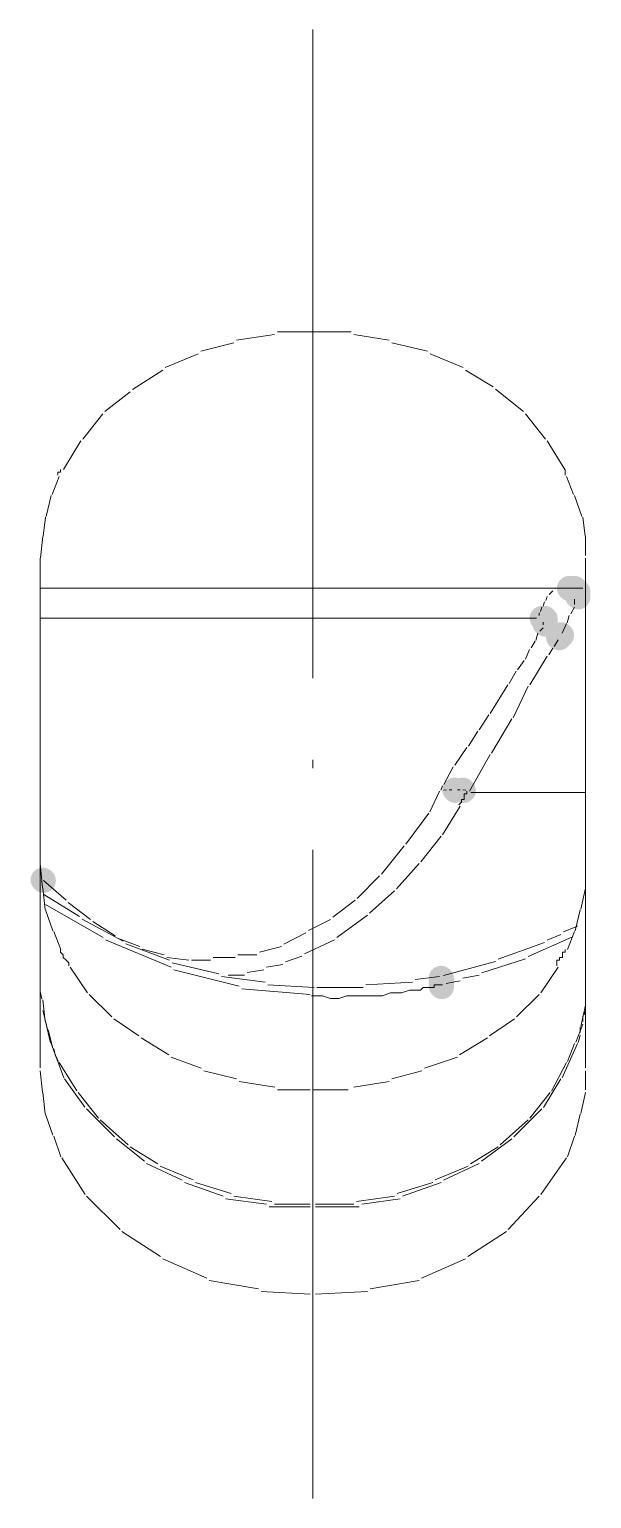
# Model space of a CAD drawing. Header units: millimetres. Extents: x 0 to 297, y 0 to 208.
# Drawn here: x 120.98 to 124.93, y 58.49 to 68.82 of the extents above; entities that cross this region are included whole.
import ezdxf

# ---------------------------------------------------------------- set-up
doc = ezdxf.new("R2010")
doc.units = ezdxf.units.MM

msp = doc.modelspace()

# ---------------------------------------------------------------- hatches: boundary and pattern name
h = msp.add_hatch(color=7)
edge = h.paths.add_edge_path(flags=0)
edge.add_spline(control_points=[(124.837433, 64.955467), (124.803888, 64.989012), (124.748996, 64.989012), (124.715451, 64.955467), (124.681906, 64.921922), (124.681906, 64.867031), (124.715451, 64.833486), (124.715451, 64.833486), (124.721095, 64.827841), (124.721095, 64.827841), (124.75464, 64.794296), (124.809532, 64.794296), (124.843077, 64.827841), (124.876622, 64.861386), (124.876622, 64.916278), (124.843077, 64.949823), (124.843077, 64.949823), (124.837433, 64.955467), (124.837433, 64.955467)], knot_values=[0, 0, 0, 0, 1, 1, 1, 2, 2, 2, 3, 3, 3, 4, 4, 4, 5, 5, 5, 6, 6, 6, 6], degree=3, periodic=1)
h = msp.add_hatch(color=7)
edge = h.paths.add_edge_path(flags=0)
edge.add_spline(control_points=[(124.856483, 64.955467), (124.822938, 64.989012), (124.768046, 64.989012), (124.734501, 64.955467), (124.700956, 64.921922), (124.700956, 64.867031), (124.734501, 64.833486), (124.734501, 64.833486), (124.740145, 64.827841), (124.740145, 64.827841), (124.77369, 64.794296), (124.828582, 64.794296), (124.862127, 64.827841), (124.895672, 64.861386), (124.895672, 64.916278), (124.862127, 64.949823), (124.862127, 64.949823), (124.856483, 64.955467), (124.856483, 64.955467)], knot_values=[0, 0, 0, 0, 1, 1, 1, 2, 2, 2, 3, 3, 3, 4, 4, 4, 5, 5, 5, 6, 6, 6, 6], degree=3, periodic=1)
h = msp.add_hatch(color=7)
edge = h.paths.add_edge_path(flags=0)
edge.add_spline(control_points=[(124.856483, 64.955467), (124.822938, 64.989012), (124.768046, 64.989012), (124.734501, 64.955467), (124.700956, 64.921922), (124.700956, 64.867031), (124.734501, 64.833486), (124.734501, 64.833486), (124.740145, 64.827841), (124.740145, 64.827841), (124.77369, 64.794296), (124.828582, 64.794296), (124.862127, 64.827841), (124.895672, 64.861386), (124.895672, 64.916278), (124.862127, 64.949823), (124.862127, 64.949823), (124.856483, 64.955467), (124.856483, 64.955467)], knot_values=[0, 0, 0, 0, 1, 1, 1, 2, 2, 2, 3, 3, 3, 4, 4, 4, 5, 5, 5, 6, 6, 6, 6], degree=3, periodic=1)
h = msp.add_hatch(color=7)
edge = h.paths.add_edge_path(flags=0)
edge.add_spline(control_points=[(124.875885, 64.955467), (124.84234, 64.989012), (124.787449, 64.989012), (124.753904, 64.955467), (124.720359, 64.921922), (124.720359, 64.867031), (124.753904, 64.833486), (124.753904, 64.833486), (124.759548, 64.827841), (124.759548, 64.827841), (124.793093, 64.794296), (124.847985, 64.794296), (124.88153, 64.827841), (124.915075, 64.861386), (124.915075, 64.916278), (124.88153, 64.949823), (124.88153, 64.949823), (124.875885, 64.955467), (124.875885, 64.955467)], knot_values=[0, 0, 0, 0, 1, 1, 1, 2, 2, 2, 3, 3, 3, 4, 4, 4, 5, 5, 5, 6, 6, 6, 6], degree=3, periodic=1)
h = msp.add_hatch(color=7)
edge = h.paths.add_edge_path(flags=0)
edge.add_spline(control_points=[(124.875885, 64.936417), (124.84234, 64.969962), (124.787449, 64.969962), (124.753904, 64.936417), (124.720359, 64.902872), (124.720359, 64.847981), (124.753904, 64.814436), (124.753904, 64.814436), (124.759548, 64.808791), (124.759548, 64.808791), (124.793093, 64.775246), (124.847985, 64.775246), (124.88153, 64.808791), (124.915075, 64.842336), (124.915075, 64.897228), (124.88153, 64.930773), (124.88153, 64.930773), (124.875885, 64.936417), (124.875885, 64.936417)], knot_values=[0, 0, 0, 0, 1, 1, 1, 2, 2, 2, 3, 3, 3, 4, 4, 4, 5, 5, 5, 6, 6, 6, 6], degree=3, periodic=1)
h = msp.add_hatch(color=7)
edge = h.paths.add_edge_path(flags=0)
edge.add_spline(control_points=[(124.894935, 64.936417), (124.86139, 64.969962), (124.806499, 64.969962), (124.772954, 64.936417), (124.739409, 64.902872), (124.739409, 64.847981), (124.772954, 64.814436), (124.772954, 64.814436), (124.778598, 64.808791), (124.778598, 64.808791), (124.812143, 64.775246), (124.867035, 64.775246), (124.90058, 64.808791), (124.934125, 64.842336), (124.934125, 64.897228), (124.90058, 64.930773), (124.90058, 64.930773), (124.894935, 64.936417), (124.894935, 64.936417)], knot_values=[0, 0, 0, 0, 1, 1, 1, 2, 2, 2, 3, 3, 3, 4, 4, 4, 5, 5, 5, 6, 6, 6, 6], degree=3, periodic=1)
h = msp.add_hatch(color=7)
edge = h.paths.add_edge_path(flags=0)
edge.add_spline(control_points=[(124.894935, 64.917367), (124.86139, 64.950912), (124.806499, 64.950912), (124.772954, 64.917367), (124.739409, 64.883822), (124.739409, 64.828931), (124.772954, 64.795386), (124.772954, 64.795386), (124.778598, 64.789741), (124.778598, 64.789741), (124.812143, 64.756196), (124.867035, 64.756196), (124.90058, 64.789741), (124.934125, 64.823286), (124.934125, 64.878178), (124.90058, 64.911723), (124.90058, 64.911723), (124.894935, 64.917367), (124.894935, 64.917367)], knot_values=[0, 0, 0, 0, 1, 1, 1, 2, 2, 2, 3, 3, 3, 4, 4, 4, 5, 5, 5, 6, 6, 6, 6], degree=3, periodic=1)
h = msp.add_hatch(color=7)
edge = h.paths.add_edge_path(flags=0)
edge.add_spline(control_points=[(124.894935, 64.897965), (124.86139, 64.93151), (124.806499, 64.93151), (124.772954, 64.897965), (124.739409, 64.86442), (124.739409, 64.809528), (124.772954, 64.775983), (124.772954, 64.775983), (124.778598, 64.770338), (124.778598, 64.770338), (124.812143, 64.736793), (124.867035, 64.736793), (124.90058, 64.770338), (124.934125, 64.803883), (124.934125, 64.858775), (124.90058, 64.89232), (124.90058, 64.89232), (124.894935, 64.897965), (124.894935, 64.897965)], knot_values=[0, 0, 0, 0, 1, 1, 1, 2, 2, 2, 3, 3, 3, 4, 4, 4, 5, 5, 5, 6, 6, 6, 6], degree=3, periodic=1)
h = msp.add_hatch(color=7)
edge = h.paths.add_edge_path(flags=0)
edge.add_spline(control_points=[(124.645874, 64.744859), (124.612329, 64.778404), (124.557437, 64.778404), (124.523892, 64.744859), (124.490347, 64.711314), (124.490347, 64.656422), (124.523892, 64.622877), (124.523892, 64.622877), (124.529537, 64.617233), (124.529537, 64.617233), (124.563082, 64.583688), (124.617974, 64.583688), (124.651519, 64.617233), (124.685064, 64.650778), (124.685064, 64.70567), (124.651519, 64.739215), (124.651519, 64.739215), (124.645874, 64.744859), (124.645874, 64.744859)], knot_values=[0, 0, 0, 0, 1, 1, 1, 2, 2, 2, 3, 3, 3, 4, 4, 4, 5, 5, 5, 6, 6, 6, 6], degree=3, periodic=1)
h = msp.add_hatch(color=7)
edge = h.paths.add_edge_path(flags=0)
edge.add_spline(control_points=[(124.664924, 64.744859), (124.631379, 64.778404), (124.576487, 64.778404), (124.542942, 64.744859), (124.509397, 64.711314), (124.509397, 64.656422), (124.542942, 64.622877), (124.542942, 64.622877), (124.548587, 64.617233), (124.548587, 64.617233), (124.582132, 64.583688), (124.637024, 64.583688), (124.670569, 64.617233), (124.704114, 64.650778), (124.704114, 64.70567), (124.670569, 64.739215), (124.670569, 64.739215), (124.664924, 64.744859), (124.664924, 64.744859)], knot_values=[0, 0, 0, 0, 1, 1, 1, 2, 2, 2, 3, 3, 3, 4, 4, 4, 5, 5, 5, 6, 6, 6, 6], degree=3, periodic=1)
h = msp.add_hatch(color=7)
edge = h.paths.add_edge_path(flags=0)
edge.add_spline(control_points=[(124.664924, 64.725456), (124.631379, 64.759001), (124.576487, 64.759001), (124.542942, 64.725456), (124.509397, 64.691911), (124.509397, 64.637019), (124.542942, 64.603474), (124.542942, 64.603474), (124.548587, 64.59783), (124.548587, 64.59783), (124.582132, 64.564285), (124.637024, 64.564285), (124.670569, 64.59783), (124.704114, 64.631375), (124.704114, 64.686267), (124.670569, 64.719812), (124.670569, 64.719812), (124.664924, 64.725456), (124.664924, 64.725456)], knot_values=[0, 0, 0, 0, 1, 1, 1, 2, 2, 2, 3, 3, 3, 4, 4, 4, 5, 5, 5, 6, 6, 6, 6], degree=3, periodic=1)
h = msp.add_hatch(color=7)
edge = h.paths.add_edge_path(flags=0)
edge.add_spline(control_points=[(124.664924, 64.706406), (124.631379, 64.739951), (124.576487, 64.739951), (124.542942, 64.706406), (124.509397, 64.672861), (124.509397, 64.617969), (124.542942, 64.584424), (124.542942, 64.584424), (124.548587, 64.57878), (124.548587, 64.57878), (124.582132, 64.545235), (124.637024, 64.545235), (124.670569, 64.57878), (124.704114, 64.612325), (124.704114, 64.667217), (124.670569, 64.700762), (124.670569, 64.700762), (124.664924, 64.706406), (124.664924, 64.706406)], knot_values=[0, 0, 0, 0, 1, 1, 1, 2, 2, 2, 3, 3, 3, 4, 4, 4, 5, 5, 5, 6, 6, 6, 6], degree=3, periodic=1)
h = msp.add_hatch(color=7)
edge = h.paths.add_edge_path(flags=0)
edge.add_spline(control_points=[(124.664924, 64.706406), (124.631379, 64.739951), (124.576487, 64.739951), (124.542942, 64.706406), (124.509397, 64.672861), (124.509397, 64.617969), (124.542942, 64.584424), (124.542942, 64.584424), (124.548587, 64.57878), (124.548587, 64.57878), (124.582132, 64.545235), (124.637024, 64.545235), (124.670569, 64.57878), (124.704114, 64.612325), (124.704114, 64.667217), (124.670569, 64.700762), (124.670569, 64.700762), (124.664924, 64.706406), (124.664924, 64.706406)], knot_values=[0, 0, 0, 0, 1, 1, 1, 2, 2, 2, 3, 3, 3, 4, 4, 4, 5, 5, 5, 6, 6, 6, 6], degree=3, periodic=1)
h = msp.add_hatch(color=7)
edge = h.paths.add_edge_path(flags=0)
edge.add_spline(control_points=[(124.664924, 64.706406), (124.631379, 64.739951), (124.576487, 64.739951), (124.542942, 64.706406), (124.509397, 64.672861), (124.509397, 64.617969), (124.542942, 64.584424), (124.542942, 64.584424), (124.548587, 64.57878), (124.548587, 64.57878), (124.582132, 64.545235), (124.637024, 64.545235), (124.670569, 64.57878), (124.704114, 64.612325), (124.704114, 64.667217), (124.670569, 64.700762), (124.670569, 64.700762), (124.664924, 64.706406), (124.664924, 64.706406)], knot_values=[0, 0, 0, 0, 1, 1, 1, 2, 2, 2, 3, 3, 3, 4, 4, 4, 5, 5, 5, 6, 6, 6, 6], degree=3, periodic=1)
h = msp.add_hatch(color=7)
edge = h.paths.add_edge_path(flags=0)
edge.add_spline(control_points=[(124.664924, 64.706406), (124.631379, 64.739951), (124.576487, 64.739951), (124.542942, 64.706406), (124.509397, 64.672861), (124.509397, 64.617969), (124.542942, 64.584424), (124.542942, 64.584424), (124.548587, 64.57878), (124.548587, 64.57878), (124.582132, 64.545235), (124.637024, 64.545235), (124.670569, 64.57878), (124.704114, 64.612325), (124.704114, 64.667217), (124.670569, 64.700762), (124.670569, 64.700762), (124.664924, 64.706406), (124.664924, 64.706406)], knot_values=[0, 0, 0, 0, 1, 1, 1, 2, 2, 2, 3, 3, 3, 4, 4, 4, 5, 5, 5, 6, 6, 6, 6], degree=3, periodic=1)
h = msp.add_hatch(color=7)
h.dxf.hatch_style = 2
h.paths.add_polyline_path([(124.594408, 64.760244), (124.594408, 64.587736)])
h = msp.add_hatch(color=7)
h.dxf.hatch_style = 2
h.paths.add_polyline_path([(124.594408, 64.760244), (124.594408, 64.587736)])
h = msp.add_hatch(color=7)
h.dxf.hatch_style = 2
h.paths.add_polyline_path([(124.594408, 64.741194), (124.594408, 64.568686)])
h = msp.add_hatch(color=7)
h.dxf.hatch_style = 2
h.paths.add_polyline_path([(124.594408, 64.741194), (124.594408, 64.568686)])
h = msp.add_hatch(color=7)
h.dxf.hatch_style = 2
h.paths.add_polyline_path([(124.594408, 64.741194), (124.594408, 64.568686)])
h = msp.add_hatch(color=7)
h.dxf.hatch_style = 2
h.paths.add_polyline_path([(124.594408, 64.741194), (124.594408, 64.568686)])
h = msp.add_hatch(color=7)
h.dxf.hatch_style = 2
h.paths.add_polyline_path([(124.594408, 64.702742), (124.594408, 64.530233)])
h = msp.add_hatch(color=7)
h.dxf.hatch_style = 2
h.paths.add_polyline_path([(124.536906, 64.607139), (124.536906, 64.434631)])
h = msp.add_hatch(color=7)
h.dxf.hatch_style = 2
h.paths.add_polyline_path([(124.555956, 64.664642), (124.555956, 64.492133)])
h = msp.add_hatch(color=7)
edge = h.paths.add_edge_path(flags=0)
edge.add_spline(control_points=[(124.76088, 64.610451), (124.727335, 64.643996), (124.672443, 64.643996), (124.638898, 64.610451), (124.605353, 64.576906), (124.605353, 64.522014), (124.638898, 64.488469), (124.638898, 64.488469), (124.644542, 64.482824), (124.644542, 64.482824), (124.678087, 64.449279), (124.732979, 64.449279), (124.766524, 64.482824), (124.800069, 64.516369), (124.800069, 64.571261), (124.766524, 64.604806), (124.766524, 64.604806), (124.76088, 64.610451), (124.76088, 64.610451)], knot_values=[0, 0, 0, 0, 1, 1, 1, 2, 2, 2, 3, 3, 3, 4, 4, 4, 5, 5, 5, 6, 6, 6, 6], degree=3, periodic=1)
h = msp.add_hatch(color=7)
edge = h.paths.add_edge_path(flags=0)
edge.add_spline(control_points=[(124.77993, 64.629853), (124.746385, 64.663398), (124.691493, 64.663398), (124.657948, 64.629853), (124.624403, 64.596308), (124.624403, 64.541417), (124.657948, 64.507872), (124.657948, 64.507872), (124.663592, 64.502227), (124.663592, 64.502227), (124.697137, 64.468682), (124.752029, 64.468682), (124.785574, 64.502227), (124.819119, 64.535772), (124.819119, 64.590664), (124.785574, 64.624209), (124.785574, 64.624209), (124.77993, 64.629853), (124.77993, 64.629853)], knot_values=[0, 0, 0, 0, 1, 1, 1, 2, 2, 2, 3, 3, 3, 4, 4, 4, 5, 5, 5, 6, 6, 6, 6], degree=3, periodic=1)
h = msp.add_hatch(color=7)
h.dxf.hatch_style = 2
h.paths.add_polyline_path([(124.460353, 64.473083), (124.460353, 64.300575)])
h = msp.add_hatch(color=7)
h.dxf.hatch_style = 2
h.paths.add_polyline_path([(124.498453, 64.549636), (124.498453, 64.377128)])
h = msp.add_hatch(color=7)
h.dxf.hatch_style = 2
h.paths.add_polyline_path([(124.40285, 64.396178), (124.40285, 64.223669)])
h = msp.add_hatch(color=7)
h.dxf.hatch_style = 2
h.paths.add_polyline_path([(124.210939, 64.089614), (124.210939, 63.917106)])
h = msp.add_hatch(color=7)
h.dxf.hatch_style = 2
h.paths.add_polyline_path([(124.134386, 63.974608), (124.134386, 63.8021)])
h = msp.add_hatch(color=7)
h.dxf.hatch_style = 2
h.paths.add_polyline_path([(124.057833, 63.859603), (124.057833, 63.687094)])
h = msp.add_hatch(color=7)
h.dxf.hatch_style = 2
h.paths.add_polyline_path([(123.961878, 63.725547), (123.961878, 63.553039)])
h = msp.add_hatch(color=7)
edge = h.paths.add_edge_path(flags=0)
edge.add_spline(control_points=[(124.032394, 63.537301), (123.998849, 63.570846), (123.943957, 63.570846), (123.910412, 63.537301), (123.876867, 63.503756), (123.876867, 63.448864), (123.910412, 63.415319), (123.910412, 63.415319), (123.916056, 63.409674), (123.916056, 63.409674), (123.949601, 63.376129), (124.004493, 63.376129), (124.038038, 63.409674), (124.071583, 63.443219), (124.071583, 63.498111), (124.038038, 63.531656), (124.038038, 63.531656), (124.032394, 63.537301), (124.032394, 63.537301)], knot_values=[0, 0, 0, 0, 1, 1, 1, 2, 2, 2, 3, 3, 3, 4, 4, 4, 5, 5, 5, 6, 6, 6, 6], degree=3, periodic=1)
h = msp.add_hatch(color=7)
h.dxf.hatch_style = 2
h.paths.add_polyline_path([(123.885325, 63.591492), (123.885325, 63.418983)])
h = msp.add_hatch(color=7)
edge = h.paths.add_edge_path(flags=0)
edge.add_spline(control_points=[(124.089896, 63.537301), (124.056351, 63.570846), (124.00146, 63.570846), (123.967915, 63.537301), (123.93437, 63.503756), (123.93437, 63.448864), (123.967915, 63.415319), (123.967915, 63.415319), (123.973559, 63.409674), (123.973559, 63.409674), (124.007104, 63.376129), (124.061996, 63.376129), (124.095541, 63.409674), (124.129086, 63.443219), (124.129086, 63.498111), (124.095541, 63.531656), (124.095541, 63.531656), (124.089896, 63.537301), (124.089896, 63.537301)], knot_values=[0, 0, 0, 0, 1, 1, 1, 2, 2, 2, 3, 3, 3, 4, 4, 4, 5, 5, 5, 6, 6, 6, 6], degree=3, periodic=1)
h = msp.add_hatch(color=7)
h.dxf.hatch_style = 2
h.paths.add_polyline_path([(123.789369, 63.399581), (123.789369, 63.227072)])
h = msp.add_hatch(color=7)
h.dxf.hatch_style = 2
h.paths.add_polyline_path([(123.616861, 63.169569), (123.616861, 62.997061)])
h = msp.add_hatch(color=7)
edge = h.paths.add_edge_path(flags=0)
edge.add_spline(control_points=[(121.138558, 62.90477), (121.105013, 62.938315), (121.050121, 62.938315), (121.016576, 62.90477), (120.983031, 62.871225), (120.983031, 62.816333), (121.016576, 62.782788), (121.016576, 62.782788), (121.02222, 62.777144), (121.02222, 62.777144), (121.055765, 62.743599), (121.110657, 62.743599), (121.144202, 62.777144), (121.177747, 62.810689), (121.177747, 62.865581), (121.144202, 62.899126), (121.144202, 62.899126), (121.138558, 62.90477), (121.138558, 62.90477)], knot_values=[0, 0, 0, 0, 1, 1, 1, 2, 2, 2, 3, 3, 3, 4, 4, 4, 5, 5, 5, 6, 6, 6, 6], degree=3, periodic=1)
h = msp.add_hatch(color=7)
h.dxf.hatch_style = 2
h.paths.add_polyline_path([(123.444353, 62.958961), (123.444353, 62.786453)])
h = msp.add_hatch(color=7)
h.dxf.hatch_style = 2
h.paths.add_polyline_path([(121.24055, 62.786453), (121.24055, 62.613944)])
h = msp.add_hatch(color=7)
h.dxf.hatch_style = 2
h.paths.add_polyline_path([(123.271844, 62.786453), (123.271844, 62.613944)])
h = msp.add_hatch(color=7)
h.dxf.hatch_style = 2
h.paths.add_polyline_path([(121.336153, 62.671447), (121.336153, 62.498939)])
h = msp.add_hatch(color=7)
h.dxf.hatch_style = 2
h.paths.add_polyline_path([(121.413058, 62.652044), (121.413058, 62.479536)])
h = msp.add_hatch(color=7)
h.dxf.hatch_style = 2
h.paths.add_polyline_path([(123.099336, 62.652044), (123.099336, 62.479536)])
h = msp.add_hatch(color=7)
h.dxf.hatch_style = 2
h.paths.add_polyline_path([(121.585567, 62.537392), (121.585567, 62.364883)])
h = msp.add_hatch(color=7)
h.dxf.hatch_style = 2
h.paths.add_polyline_path([(121.643069, 62.498939), (121.643069, 62.326431)])
h = msp.add_hatch(color=7)
h.dxf.hatch_style = 2
h.paths.add_polyline_path([(122.926828, 62.556442), (122.926828, 62.383933)])
h = msp.add_hatch(color=7)
h.dxf.hatch_style = 2
h.paths.add_polyline_path([(121.758075, 62.460486), (121.758075, 62.287978)])
h = msp.add_hatch(color=7)
h.dxf.hatch_style = 2
h.paths.add_polyline_path([(121.930231, 62.402983), (121.930231, 62.230475)])
h = msp.add_hatch(color=7)
h.dxf.hatch_style = 2
h.paths.add_polyline_path([(122.582164, 62.402983), (122.582164, 62.230475)])
h = msp.add_hatch(color=7)
h.dxf.hatch_style = 2
h.paths.add_polyline_path([(122.754672, 62.460486), (122.754672, 62.287978)])
h = msp.add_hatch(color=7)
h.dxf.hatch_style = 2
h.paths.add_polyline_path([(121.968683, 62.364883), (121.968683, 62.192375)])
h = msp.add_hatch(color=7)
h.dxf.hatch_style = 2
h.paths.add_polyline_path([(122.102739, 62.364883), (122.102739, 62.192375)])
h = msp.add_hatch(color=7)
h.dxf.hatch_style = 2
h.paths.add_polyline_path([(122.256197, 62.364883), (122.256197, 62.192375)])
h = msp.add_hatch(color=7)
h.dxf.hatch_style = 2
h.paths.add_polyline_path([(122.428706, 62.383933), (122.428706, 62.211425)])
h = msp.add_hatch(color=7)
h.dxf.hatch_style = 2
h.paths.add_polyline_path([(122.3137, 62.268928), (122.3137, 62.096419)])
h = msp.add_hatch(color=7)
h.dxf.hatch_style = 2
h.paths.add_polyline_path([(122.639667, 62.211425), (122.639667, 62.038917)])
h = msp.add_hatch(color=7)
h.dxf.hatch_style = 2
h.paths.add_polyline_path([(123.674364, 62.211425), (123.674364, 62.038917)])
h = msp.add_hatch(color=7)
edge = h.paths.add_edge_path(flags=0)
edge.add_spline(control_points=[(123.934793, 62.216671), (123.900184, 62.249118), (123.84532, 62.247348), (123.812874, 62.212739), (123.780428, 62.17813), (123.782198, 62.123266), (123.816807, 62.09082), (123.816807, 62.09082), (123.822452, 62.085529), (123.822452, 62.085529), (123.857061, 62.053083), (123.911924, 62.054852), (123.94437, 62.089461), (123.976816, 62.124071), (123.975046, 62.178934), (123.940437, 62.21138), (123.940437, 62.21138), (123.934793, 62.216671), (123.934793, 62.216671)], knot_values=[0, 0, 0, 0, 1, 1, 1, 2, 2, 2, 3, 3, 3, 4, 4, 4, 5, 5, 5, 6, 6, 6, 6], degree=3, periodic=1)
h = msp.add_hatch(color=7)
edge = h.paths.add_edge_path(flags=0)
edge.add_spline(control_points=[(123.934793, 62.159169), (123.900184, 62.191615), (123.84532, 62.189845), (123.812874, 62.155236), (123.780428, 62.120627), (123.782198, 62.065763), (123.816807, 62.033317), (123.816807, 62.033317), (123.822452, 62.028026), (123.822452, 62.028026), (123.857061, 61.99558), (123.911924, 61.99735), (123.94437, 62.031959), (123.976816, 62.066568), (123.975046, 62.121431), (123.940437, 62.153877), (123.940437, 62.153877), (123.934793, 62.159169), (123.934793, 62.159169)], knot_values=[0, 0, 0, 0, 1, 1, 1, 2, 2, 2, 3, 3, 3, 4, 4, 4, 5, 5, 5, 6, 6, 6, 6], degree=3, periodic=1)
h = msp.add_hatch(color=7)
edge = h.paths.add_edge_path(flags=0)
edge.add_spline(control_points=[(123.936791, 62.195687), (123.903246, 62.229232), (123.848354, 62.229232), (123.814809, 62.195687), (123.781264, 62.162142), (123.781264, 62.10725), (123.814809, 62.073705), (123.814809, 62.073705), (123.820454, 62.068061), (123.820454, 62.068061), (123.853999, 62.034516), (123.90889, 62.034516), (123.942435, 62.068061), (123.97598, 62.101606), (123.97598, 62.156497), (123.942435, 62.190042), (123.942435, 62.190042), (123.936791, 62.195687), (123.936791, 62.195687)], knot_values=[0, 0, 0, 0, 1, 1, 1, 2, 2, 2, 3, 3, 3, 4, 4, 4, 5, 5, 5, 6, 6, 6, 6], degree=3, periodic=1)
h = msp.add_hatch(color=7)
edge = h.paths.add_edge_path(flags=0)
edge.add_spline(control_points=[(123.936791, 62.176637), (123.903246, 62.210182), (123.848354, 62.210182), (123.814809, 62.176637), (123.781264, 62.143092), (123.781264, 62.0882), (123.814809, 62.054655), (123.814809, 62.054655), (123.820454, 62.049011), (123.820454, 62.049011), (123.853999, 62.015466), (123.90889, 62.015466), (123.942435, 62.049011), (123.97598, 62.082556), (123.97598, 62.137447), (123.942435, 62.170992), (123.942435, 62.170992), (123.936791, 62.176637), (123.936791, 62.176637)], knot_values=[0, 0, 0, 0, 1, 1, 1, 2, 2, 2, 3, 3, 3, 4, 4, 4, 5, 5, 5, 6, 6, 6, 6], degree=3, periodic=1)
h = msp.add_hatch(color=7)
h.dxf.hatch_style = 2
h.paths.add_polyline_path([(122.984331, 62.172972), (122.984331, 62.000464)])
h = msp.add_hatch(color=7)
h.dxf.hatch_style = 2
h.paths.add_polyline_path([(123.329347, 62.172972), (123.329347, 62.000464)])

# ---------------------------------------------------------------- linework, layer by layer
at = {"color": 7, "lineweight": 15}
for points in [[(122.974806, 68.823363), (122.974806, 64.261946)], [(122.706694, 66.677063), (122.437878, 66.638257)], [(122.974806, 66.696113), (122.725744, 66.696113)], [(122.974806, 66.696113), (123.243269, 66.696113)], [(123.262319, 66.677063), (123.512086, 66.638257)], [(122.170119, 66.542654), (121.938344, 66.445288)], [(122.419181, 66.61956), (122.188111, 66.560999)], [(123.530783, 66.61956), (123.78055, 66.561351)], [(123.798894, 66.542654), (124.030669, 66.445288)], [(121.920706, 66.427649), (121.706922, 66.290418)], [(124.048308, 66.427649), (124.242689, 66.309821)], [(121.690694, 66.274543), (121.514306, 66.136254)], [(124.258917, 66.293593), (124.455061, 66.135901)], [(121.499136, 66.121085), (121.357672, 65.941521)], [(124.469878, 66.121085), (124.610989, 65.941521)], [(121.345678, 65.929526), (121.221853, 65.729149)], [(124.622983, 65.929526), (124.747161, 65.729149)], [(121.202097, 65.72809), (121.202097, 65.70904), (121.183047, 65.70904), (121.183047, 65.68999)], [(124.747867, 65.68999), (124.747867, 65.70904), (124.747867, 65.72809)], [(121.192572, 65.680465), (121.142478, 65.553818)], [(124.757392, 65.680465), (124.807133, 65.553818)], [(121.135069, 65.546057), (121.101203, 65.397538)], [(124.814894, 65.546057), (124.865694, 65.399654)], [(121.096617, 65.392951), (121.080389, 65.261365)], [(124.872397, 65.392951), (124.888625, 65.261365)], [(121.077567, 65.258543), (121.060633, 65.107907)], [(124.891447, 65.258543), (124.891447, 65.124488)], [(121.058517, 65.105438), (121.058517, 61.521568)], [(124.891447, 65.105438), (124.891447, 61.521568)], [(121.058517, 64.894476), (124.872397, 64.894476)], [(124.661436, 64.875426), (124.636742, 64.850732)], [(124.699889, 64.894476), (124.678722, 64.892713)], [(124.737989, 64.894476), (124.718939, 64.894476)], [(124.776442, 64.894476), (124.757392, 64.894476)], [(124.603933, 64.798874), (124.59335, 64.768888)], [(124.622983, 64.836974), (124.6124, 64.80734)], [(124.814894, 64.817924), (124.814894, 64.779471)], [(121.058517, 64.683868), (124.546431, 64.683868)], [(124.565481, 64.721968), (124.565481, 64.702918)], [(124.584883, 64.760421), (124.5743, 64.730788)], [(124.776442, 64.702918), (124.763389, 64.651413)], [(124.814894, 64.760421), (124.787025, 64.713501)], [(124.555956, 64.578388), (124.542903, 64.526882)], [(124.594408, 64.616488), (124.569714, 64.591793)], [(124.594408, 64.65494), (124.594408, 64.63589)], [(124.757392, 64.645415), (124.727406, 64.577329)], [(124.498453, 64.463382), (124.468819, 64.395296)], [(124.536906, 64.520885), (124.509036, 64.473965)], [(124.661436, 64.472907), (124.633919, 64.425988)], [(124.699889, 64.53041), (124.672019, 64.48349)], [(124.460353, 64.386829), (124.414139, 64.321565)], [(124.622983, 64.415404), (124.499158, 64.215026)], [(124.40285, 64.309924), (124.355225, 64.224199)], [(124.345347, 64.214321), (124.221522, 64.01359)], [(124.488928, 64.204443), (124.382389, 63.983251)], [(124.210939, 64.00336), (124.144969, 63.898938)], [(124.373922, 63.974785), (124.230694, 63.735601)], [(124.134386, 63.888354), (124.068417, 63.783932)], [(124.057833, 63.773349), (123.973167, 63.650229)], [(122.974806, 63.687271), (122.974806, 63.629768)], [(123.961878, 63.639293), (123.89485, 63.51441)], [(124.220817, 63.725371), (124.076883, 63.466785)], [(123.866275, 63.466785), (123.798189, 63.322146)], [(123.885325, 63.505238), (123.874742, 63.475251)], [(123.9139, 63.47631), (123.892733, 63.474193)], [(123.952353, 63.47631), (123.933303, 63.47631)], [(124.009856, 63.47631), (123.990806, 63.47631)], [(124.000331, 63.370829), (124.019381, 63.390232), (124.019381, 63.409282), (124.038431, 63.409282), (124.038431, 63.428332), (124.038431, 63.447735), (124.057833, 63.447735), (124.057833, 63.466785)], [(124.028906, 63.47631), (124.050072, 63.474193)], [(124.891447, 63.45726), (124.086408, 63.45726)], [(124.009856, 63.361304), (123.886031, 63.160926)], [(123.789369, 63.313326), (123.628503, 63.094957)], [(123.8758, 63.150343), (123.734336, 62.970779)], [(122.974806, 63.05474), (122.974806, 58.493324)], [(123.616861, 63.083315), (123.4567, 62.884701)], [(121.058517, 62.958785), (121.07545, 62.788393)], [(123.722342, 62.958785), (123.562533, 62.779926)], [(124.891447, 62.958785), (124.891447, 62.805679)], [(121.24055, 62.700199), (121.082153, 62.839193)], [(123.444353, 62.872707), (123.285603, 62.713604)], [(121.077567, 62.786276), (121.094147, 62.635288)], [(121.336153, 62.585193), (121.083917, 62.741474)], [(123.549833, 62.767226), (123.372386, 62.608829)], [(124.891447, 62.786276), (124.857581, 62.637757)], [(121.096617, 62.671271), (121.501958, 62.43879)], [(121.096617, 62.633171), (121.147417, 62.486415)], [(121.413058, 62.56579), (121.255719, 62.685029)], [(123.271844, 62.700199), (123.114506, 62.58096)], [(124.852994, 62.633171), (124.819481, 62.484299)], [(121.643069, 62.412685), (121.353086, 62.56826)], [(121.585567, 62.451138), (121.428933, 62.549915)], [(123.099336, 62.56579), (122.943761, 62.486768)], [(123.358275, 62.594718), (123.143433, 62.437379)], [(124.833944, 62.518165), (124.736225, 62.477596)], [(121.154119, 62.479713), (121.204214, 62.353065)], [(121.518186, 62.42221), (121.979972, 62.228888)], [(121.758075, 62.374232), (121.602853, 62.433499)], [(121.968683, 62.278629), (121.660708, 62.395046)], [(122.926828, 62.470188), (122.771253, 62.391165)], [(123.128264, 62.42221), (122.915539, 62.32449)], [(124.603933, 62.40316), (124.276908, 62.286743)], [(124.795492, 62.44126), (124.487164, 62.30544)], [(124.718939, 62.460663), (124.621219, 62.420093)], [(124.814894, 62.479713), (124.7648, 62.353065)], [(121.202097, 62.355182), (121.202097, 62.336132), (121.221147, 62.316729), (121.221147, 62.297679), (121.24055, 62.278629), (121.2596, 62.259226), (121.2596, 62.240176)], [(121.930231, 62.316729), (121.776067, 62.35624)], [(122.102739, 62.278629), (121.948928, 62.298032)], [(122.428706, 62.297679), (122.275247, 62.297679)], [(122.582164, 62.316729), (122.447756, 62.316729)], [(122.754672, 62.374232), (122.600156, 62.335074)], [(122.898253, 62.307204), (122.781836, 62.26734)], [(124.690364, 62.240176), (124.690364, 62.259226), (124.690364, 62.278629), (124.709414, 62.278629), (124.709414, 62.297679), (124.728464, 62.297679), (124.728464, 62.316729), (124.728464, 62.336132), (124.747867, 62.336132), (124.747867, 62.355182)], [(121.269125, 62.230651), (121.392244, 62.050029)], [(122.3137, 62.182674), (121.987028, 62.259932)], [(121.997611, 62.211249), (122.457986, 62.095538)], [(122.256197, 62.278629), (122.122142, 62.278629)], [(122.629789, 62.211249), (122.514078, 62.191493)], [(122.764197, 62.249701), (122.648486, 62.229946)], [(124.258917, 62.268751), (123.894144, 62.172443)], [(124.469878, 62.288154), (124.162256, 62.19114)], [(124.699889, 62.230651), (124.576769, 62.050029)], [(121.058517, 62.115646), (121.058517, 62.077193)], [(122.639667, 62.125171), (122.332397, 62.163624)], [(122.495733, 62.173149), (122.380728, 62.173149)], [(122.984331, 62.086718), (122.658717, 62.106121)], [(123.329347, 62.086718), (123.003733, 62.086718)], [(123.674364, 62.125171), (123.348397, 62.105768)], [(123.866275, 62.163624), (123.693414, 62.143868)], [(123.712817, 62.067668), (123.731867, 62.067668), (123.751269, 62.086718), (123.770319, 62.086718), (123.789369, 62.086718), (123.808419, 62.086718), (123.827822, 62.086718), (123.827822, 62.106121), (123.846872, 62.106121), (123.866275, 62.106121)], [(123.866275, 62.106121), (123.885325, 62.106121)], [(124.009856, 62.134696), (123.913194, 62.114588)], [(124.143911, 62.173149), (124.0282, 62.15304)], [(124.891447, 62.115646), (124.891447, 61.98159)], [(121.058517, 62.058143), (121.071569, 62.006638)], [(121.077567, 62.00064), (121.094147, 61.849651)], [(121.403181, 62.03874), (121.562283, 61.87999)], [(122.476683, 62.077193), (122.955756, 62.03874)], [(122.965281, 62.029215), (123.041833, 62.029215), (123.099336, 62.010165), (123.156839, 62.010165), (123.214342, 62.029215), (123.291247, 62.029215), (123.34875, 62.029215), (123.406253, 62.029215), (123.463756, 62.029215), (123.521258, 62.048618), (123.597811, 62.048618), (123.655314, 62.067668), (123.712817, 62.067668)], [(124.565481, 62.03874), (124.406731, 61.87999)], [(121.077567, 61.924088), (121.110728, 61.794971)], [(124.891447, 61.962188), (124.857581, 61.813668)], [(124.872397, 61.885635), (124.872397, 61.847182)], [(124.891447, 61.924088), (124.880864, 61.894101)], [(121.096617, 61.847182), (121.130483, 61.698663)], [(121.116019, 61.789679), (121.148828, 61.660915)], [(121.575689, 61.866585), (121.751725, 61.748051)], [(124.392972, 61.866585), (124.217289, 61.748051)], [(124.872397, 61.828132), (124.822303, 61.701485)], [(124.852994, 61.809082), (124.852994, 61.770629)], [(121.135069, 61.694076), (121.223969, 61.451718)], [(121.7676, 61.732176), (121.961981, 61.614349)], [(124.201414, 61.732176), (124.006681, 61.614349)], [(124.833944, 61.694076), (124.727053, 61.452776)], [(124.814894, 61.694076), (124.7648, 61.567429)], [(124.852994, 61.751579), (124.839942, 61.700074)], [(121.154119, 61.655624), (121.167172, 61.604118)], [(121.173522, 61.598121), (121.184106, 61.568488)], [(121.978208, 61.598121), (122.190581, 61.519804)], [(123.990806, 61.598121), (123.759383, 61.520157)], [(121.058517, 61.502165), (121.075097, 61.351176)], [(121.192572, 61.559668), (121.316397, 61.35929)], [(122.208219, 61.502165), (122.439289, 61.443957)], [(123.741392, 61.502165), (123.529725, 61.443957)], [(124.757392, 61.559668), (124.651558, 61.358232)], [(124.891447, 61.502165), (124.891447, 61.36811)], [(121.230672, 61.444663), (121.372842, 61.245343)], [(122.457281, 61.425613), (122.707047, 61.386807)], [(122.725744, 61.36811), (122.955756, 61.36811)], [(122.974806, 61.36811), (123.224219, 61.36811)], [(123.511381, 61.425613), (123.261967, 61.386807)], [(124.718939, 61.444663), (124.595114, 61.244285)], [(121.077567, 61.34906), (121.094147, 61.198071)], [(121.326628, 61.34906), (121.468092, 61.169143)], [(124.642386, 61.34906), (124.500922, 61.169143)], [(124.891447, 61.34906), (124.857581, 61.200188)], [(121.096617, 61.195601), (121.147417, 61.049199)], [(121.384131, 61.234054), (121.581333, 61.036851)], [(121.480086, 61.157149), (121.676583, 60.979701)], [(124.488928, 61.157149), (124.292431, 60.979701)], [(124.584883, 61.234054), (124.387681, 61.036851)], [(124.852994, 61.195601), (124.819481, 61.047082)], [(121.154119, 61.042143), (121.204919, 60.89574)], [(121.595092, 61.023093), (121.790883, 60.865401)], [(121.690694, 60.96559), (121.885428, 60.847763)], [(124.278319, 60.96559), (124.083586, 60.847763)], [(124.373922, 61.023093), (124.159433, 60.866107)], [(124.814894, 61.042143), (124.764094, 60.89574)], [(121.211622, 60.889038), (121.3739, 60.631157)], [(121.8057, 60.850585), (122.056878, 60.733463)], [(124.143911, 60.850585), (123.892733, 60.733463)], [(124.757392, 60.889038), (124.576769, 60.631863)], [(121.901656, 60.831535), (122.133431, 60.733815)], [(124.067358, 60.831535), (123.835583, 60.733815)], [(122.074164, 60.716529), (122.343686, 60.619163)], [(122.150717, 60.716529), (122.401189, 60.638565)], [(123.818297, 60.716529), (123.567825, 60.638565)], [(123.8758, 60.716529), (123.605925, 60.619163)], [(121.384131, 60.620574), (121.619786, 60.384918)], [(122.361678, 60.601524), (122.649544, 60.562718)], [(122.419181, 60.620574), (122.687644, 60.582121)], [(122.668242, 60.544021), (122.955756, 60.544021)], [(122.706694, 60.563071), (122.955756, 60.563071)], [(123.262319, 60.563071), (122.994208, 60.563071)], [(123.300772, 60.544021), (122.994208, 60.544021)], [(123.549833, 60.620574), (123.281017, 60.582121)], [(123.588286, 60.601524), (123.319469, 60.562718)], [(124.565481, 60.620574), (124.348522, 60.384565)], [(121.633192, 60.371513), (121.904831, 60.195829)], [(124.335822, 60.371513), (124.064183, 60.195829)], [(121.920706, 60.179954), (122.229386, 60.043782)], [(124.048308, 60.179954), (123.739628, 60.043782)], [(122.246672, 60.026496), (122.592042, 59.96864)], [(123.722342, 60.026496), (123.376972, 59.96864)], [(122.610739, 59.949943), (122.955756, 59.93054)], [(123.358275, 59.949943), (122.993856, 59.93054)]]:
    msp.add_lwpolyline(points, dxfattribs=at)

doc.saveas('drawing.dxf')
